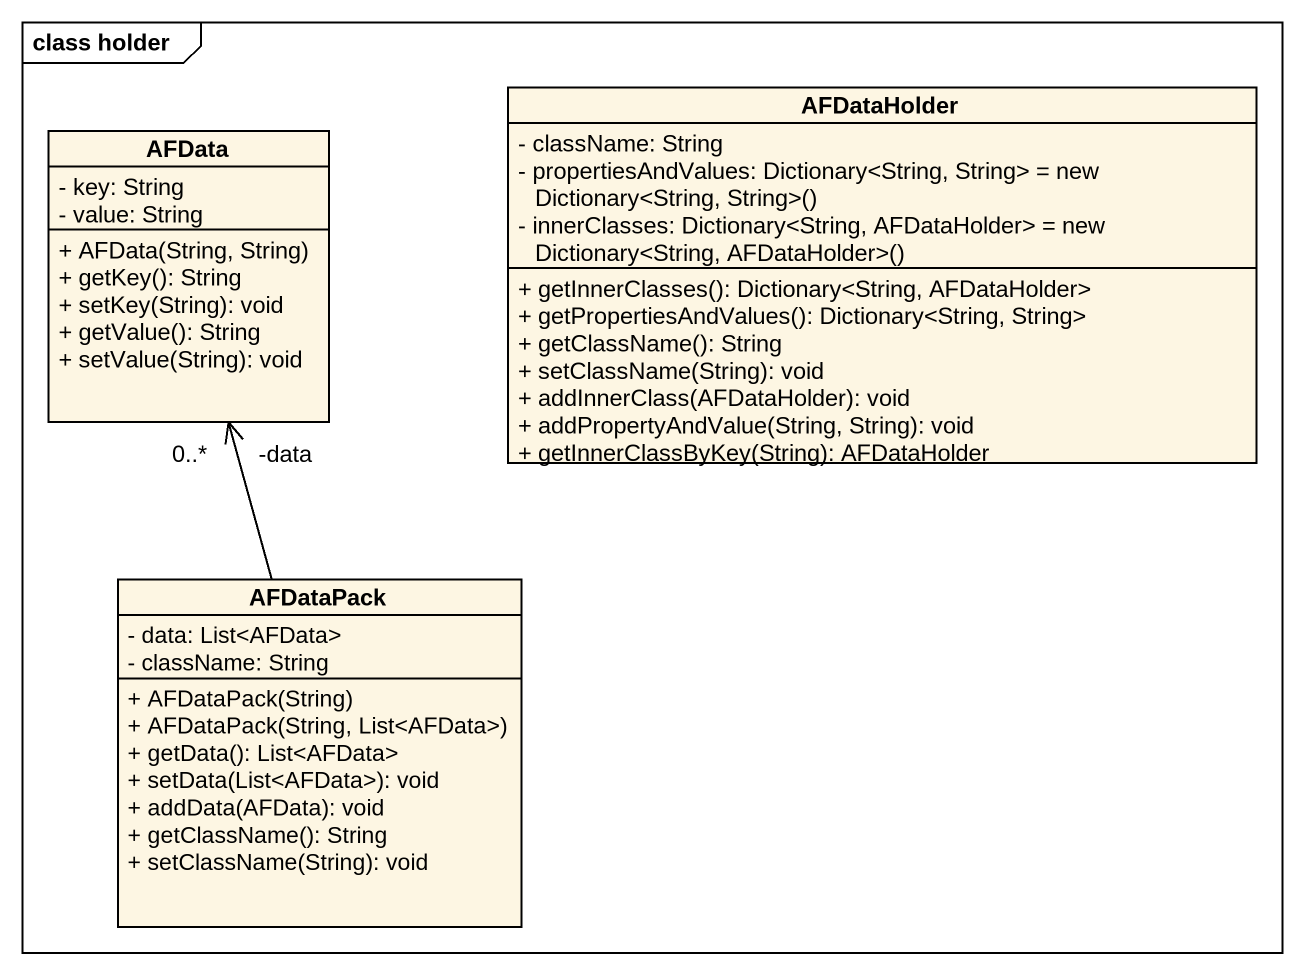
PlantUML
@startuml
mainframe class holder
hide circle
hide empty members
skinparam classAttributeIconSize 0
class AFData {
  - key: String
  - value: String
  + AFData(String, String)
  + getKey(): String
  + setKey(String): void
  + getValue(): String
  + setValue(String): void
}
class AFDataHolder {
  - className: String
  {field} - propertiesAndValues: Dictionary<String, String> = new Dictionary<String, String>()
  {field} - innerClasses: Dictionary<String, AFDataHolder> = new Dictionary<String, AFDataHolder>()
  + getInnerClasses(): Dictionary<String, AFDataHolder>
  + getPropertiesAndValues(): Dictionary<String, String>
  + getClassName(): String
  + setClassName(String): void
  + addInnerClass(AFDataHolder): void
  + addPropertyAndValue(String, String): void
  + getInnerClassByKey(String): AFDataHolder
}
class AFDataPack {
  - data: List<AFData>
  - className: String
  + AFDataPack(String)
  + AFDataPack(String, List<AFData>)
  + getData(): List<AFData>
  + setData(List<AFData>): void
  + addData(AFData): void
  + getClassName(): String
  + setClassName(String): void
}
AFDataPack -up-> "-data\n0..*" AFData
@enduml
